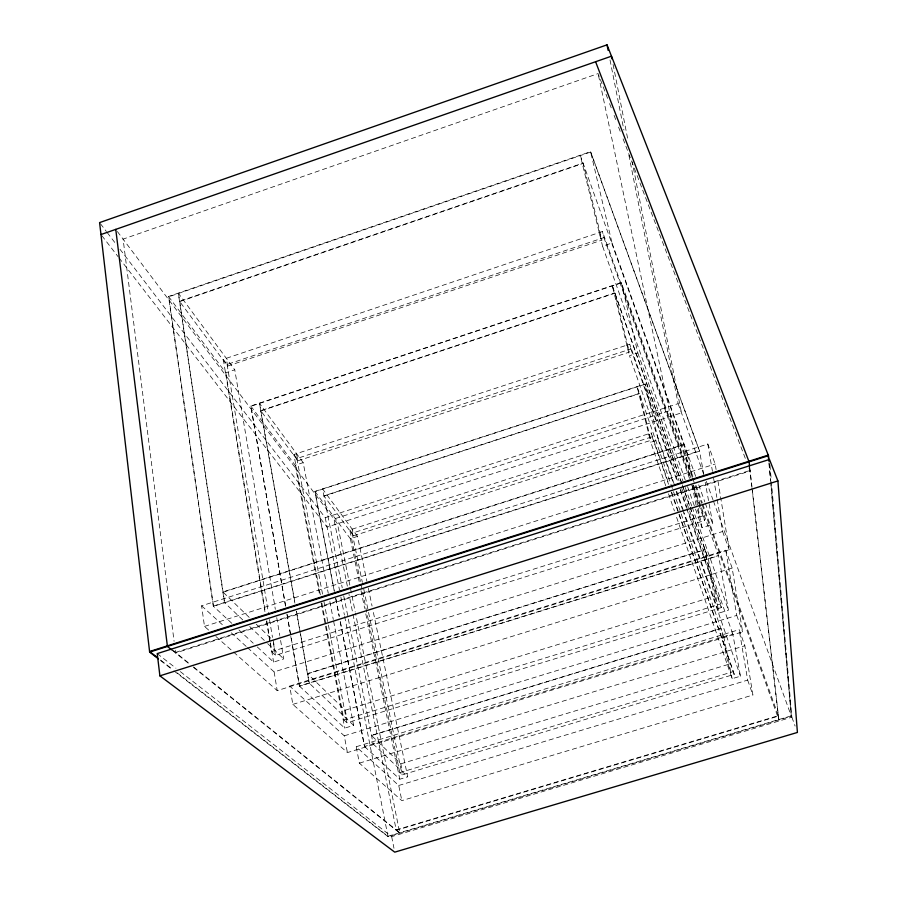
<?xml version="1.0" encoding="UTF-8"?>
<svg xmlns="http://www.w3.org/2000/svg" width="897" height="897" viewBox="0 0 897 897"><rect width="100%" height="100%" fill="white"/><g stroke="black" fill="none" stroke-linecap="round" stroke-linejoin="round"><path stroke-width="0.67" stroke-dasharray="4.49 3.36" d="M231.83 623.337L213.251 606.092L168.535 296.481L590.585 151.671L699.492 450.843L703.73 474.165M179.725 301.583L583.128 163.433M264.907 611.642L223.286 359.327L602.436 231.504L689.984 477.552M223.286 359.327L227.087 364.462L603.905 237.604L602.436 231.504M227.603 366.077L601.909 240.116L583.05 163.075L179.501 301.28L227.603 366.077L226.313 358.307M168.535 296.481L225.82 372.793L234.767 369.788L275.334 609.343M685.241 480.074L602.582 246.182L612.034 242.997L590.585 151.671M285.504 606.047L250.768 406.027L621.329 282.622L690.869 477.966M621.397 282.891L250.936 406.251L285.683 606.226M260.87 410.893L614.905 293.196M320.33 594.801L293.868 454.521L629.716 344.213L678.166 482.642M293.868 454.521L296.84 458.535L630.86 348.955L629.716 344.213M297.916 460.8L629.335 352.129L614.837 292.927L260.691 410.658L297.916 460.8L296.548 453.635M250.768 406.027L295.214 465.24L303.175 462.628L328.268 593.321M674.051 483.718L629.492 355.717L637.845 352.97L621.329 282.622M334.346 591.515L314.869 491.421L645.134 383.994L679.029 480.725M645.19 384.208L315.004 491.601L334.211 590.304M324.052 496.019L639.483 393.604M119.951 249.231L325.241 517.681L678.143 403.65L628.27 152.075M671.707 492.285L734.239 674.342L402.148 774.873L399.782 772.642L349.785 529.936L651.2 432.982L668.983 484.38M349.785 529.936L352.173 533.166L652.119 436.772L651.2 432.982M353.575 535.789L650.919 440.304L639.438 393.391L323.918 495.839L353.575 535.789L352.196 529.163M314.869 491.421L350.357 538.693L357.522 536.384L366.929 581.469M665.765 485.849L650.762 442.266L658.252 439.855L645.134 383.994M223.106 592.177L683.895 444.699M208.653 630.075L204.494 626.409L201.612 605.8L707.823 444.026L715.189 464.007L716.098 469.546M213.251 606.092L699.492 450.843M204.494 626.409L715.189 464.007M175.498 652.411L749.926 470.454M270.143 643.362L271.511 651.626L703.551 515.708L692.787 485.445M271.511 651.626L275.469 655.371L704.493 520.552L703.551 515.708M257.293 646.961L273.585 662.087L283.732 658.914L279.999 636.881M695.511 509.148L702.048 527.649L712.835 524.263L705.21 482.283M247.572 647.69L274.134 671.898L722.59 531.506L717.051 498.698M307.593 673.804L705.053 549.738M289.731 686.104L725.751 550.22L732.176 568.081L742.593 631.847L347.408 752.583L292.837 704.392L289.731 686.104L344.269 735.82L347.408 752.583M233.579 652.085L277.207 690.612L729.194 549.76L717.678 479.222M290.774 636.388L299.396 686.048L718.519 555.512L728.454 610.162L719.069 613.055L684.164 512.759M292.837 704.392L732.176 568.081M345.255 710.189L714.427 596.236L705.008 549.513L307.424 673.636L345.255 710.189L346.937 719.024M321.877 603.053L343.932 719.955L720.627 603.939L687.394 509.014M343.932 719.955L346.937 722.791L721.334 607.594L720.627 603.939M299.396 686.048L344.717 728.117L353.62 725.381L333.549 620.825M344.269 735.82L736.751 615.398L725.751 550.22M371.504 735.54L720.93 628.528M356.232 746.73L739.162 629.649L744.858 645.762L752.897 695.018L401.845 800.64L359.372 763.145L356.232 746.73L398.739 785.48L401.845 800.64M340.21 621.688L364.496 746.472L732.782 633.921L740.462 676.181L732.154 678.693L676.226 516.235M359.372 763.145L744.858 645.762M400.802 763.84L728.173 664.475L720.896 628.36L371.369 735.405L400.802 763.84L402.461 771.835M399.782 772.642L733.69 671.494M364.496 746.472L399.782 779.224L407.709 776.824L373.208 611.53M398.739 785.48L747.672 680.094L739.162 629.649M396.182 829.904L778.327 715.694M173.917 670.878L388.02 836.643L791.356 716.232L770.792 482.149M180.342 671.64L391.664 836.621L791.872 717.174L771.409 481.745M160.675 660.629L172.818 670.025M160.608 660.057L172.751 669.465M177.169 672.885L387.941 836.251L791.21 715.84L770.702 483.001M157.233 653.599L175.947 668.198M172.516 650.527L189.245 663.971M193.606 667.469L399.782 833.134L355.447 613.01M172.437 649.955L189.166 663.41M193.528 666.919L399.703 832.73M215.919 636.5L232.547 651.166M201.612 605.8L223.061 625.344M231.235 632.789L246.552 646.759M238.961 629.952L253.212 643.183M242.773 619.95L224.441 602.515L178.29 293.128L234.767 369.788M249.702 626.543L266.902 642.902M267.71 643.676L283.732 658.914M353.62 725.381L309.095 683.032L296.346 611.339M373.04 743.86L407.709 776.824M249.198 617.394L222.871 591.953L683.828 444.407L690.466 477.316M256.228 624.189L273.293 640.671L274.942 650.549M101.843 235.653L118.112 256.71M118.976 257.82L327.102 527.088L681.473 412.855L632.206 161.819M100.442 223.712L106.384 231.482M107.225 232.592L115.713 243.681M117.384 231.549L337.474 523.747L355.167 611.642M303.175 462.628L259.356 403.168L294.878 603.064M357.522 536.384L322.55 488.921L342.228 587.77M607.594 98.39L598.108 73.588L123.091 239.118L174.085 641.321M609.59 103.615L612.09 110.14M614.086 115.365L616.587 121.891M618.582 127.116L621.083 133.642M623.079 138.867L745.429 458.703M748.928 467.842L750.139 471.003L175.565 652.982L175.139 649.641M791.872 717.174L795.101 726.077M678.143 403.65L703.898 474.76M706.287 481.353L712.969 499.797M713.44 501.109L791.356 716.232M722.59 531.506L729.194 549.76M612.034 242.997L695.881 476.946M698.707 484.829L704.829 501.916M705.3 503.228L712.835 524.263M687.573 454.97L580.236 155.226L602.582 246.182M692.865 476.453L669.386 410.736L333.908 519.027L347.352 586.133M696.15 485.658L702.261 502.746M702.732 504.058L778.473 716.098L396.272 830.308L349 594.352M692.215 477.002L670.586 416.365L598.209 74.059M692.686 478.314L701.633 503.363M702.093 504.686L778.91 719.943L752.123 488.192M693.639 485.647L718.564 555.725L299.576 686.216L290.953 636.567M603.905 237.604L689.524 478.449M691.867 485.019L698.415 503.452M698.875 504.764L704.493 520.552M736.751 615.398L742.593 631.847M599.241 232.581L601.909 240.116M697.339 509.619L699.907 516.863M687.573 486.679L695.052 507.825M637.845 352.97L682.92 480.915M685.241 487.508L691.755 505.975M692.215 507.287L728.454 610.162M681.821 483.517L612.27 285.638L629.492 355.717M682.281 484.84L708.249 558.719L719.069 613.055M612.337 285.908L682.337 485.064M682.796 486.387L689.748 506.166M690.208 507.489L708.282 558.932M681.765 488.461L689.232 509.81M689.647 510.942L732.804 634.089M747.672 680.094L752.897 695.018M680.475 489.235L686.934 507.691M630.86 348.955L677.482 482.227M680.251 490.143L686.25 507.298M686.71 508.621L721.334 607.594M626.891 345.132L629.335 352.129M714.427 596.236L717.454 604.914M676.809 491.646L683.705 511.436M658.252 439.855L673.412 483.427M676.159 491.343L682.135 508.509M682.595 509.832L740.462 676.181M723.812 636.836L637.083 386.618L650.762 442.266M652.119 436.772L668.545 484.29M671.281 492.206L734.239 674.342M648.677 433.8L650.919 440.304M728.173 664.475L730.887 672.346M668.489 493.776L674.409 510.942M368.364 588.297L372.064 606.058M352.173 533.166L362.343 582.321M363.756 589.15L368.263 611.003M368.555 612.371L402.148 774.873M350.357 538.693L359.338 582.422M361.02 590.618L364.675 608.39M365.797 613.851L399.782 779.224M692.103 485.468L696.487 507.209M610.016 59.976L623.92 130.087M687.517 454.678L692.215 478.28M693.583 485.131L702.048 527.649M723.778 636.668L732.154 678.693M391.664 836.621L393.974 848.27M343.719 595.832L348.204 617.91M348.339 619.132L373.174 743.983M613.088 64.416L628.169 141.233M325.241 517.681L339.537 590.293M340.894 597.167L344.403 615.028M344.672 616.407L388.02 836.643M335.814 598.534L339.279 616.351M340.355 621.834L364.631 746.596M335.68 598.377L339.144 616.205M329.849 601.573L333.28 619.457M296.84 458.535L322.673 594.789M323.974 601.674L328.156 623.695M328.414 625.074L346.937 722.791M295.214 465.24L319.837 595.989M321.137 602.874L325.286 624.895M325.544 626.263L344.717 728.117M259.536 403.392L295.057 603.255M296.526 611.519L309.263 683.2M287.118 614.501L290.718 635.188M286.939 614.322L290.538 635.009M707.823 444.026L712.442 471.362M713.586 478.191L716.826 497.33M276.736 617.607L279.763 635.502M227.087 364.462L268.36 612.629M269.504 619.524L272.486 637.442M273.406 642.958L275.469 655.371M225.82 372.793L265.4 612.494M266.768 620.758L270.176 641.422M270.401 642.801L273.585 662.087M266.499 621.296L269.919 641.983M274.134 671.898L277.207 690.612M178.503 293.431L224.676 602.739M749.623 467.83L751.764 486.264M751.921 487.654L778.775 719.551M749.679 467.068L751.966 486.813M769.077 462.639L770.669 480.758M768.976 463.491L770.579 481.611M769.951 465.027L771.285 480.355M590.674 152.03L168.759 296.772L213.497 606.316L699.548 451.146L590.674 152.03"/><path stroke-width="1.35" d="M768.953 461.249L768.46 455.676L607.022 44.85L99.589 222.602L149.642 652.085L158.477 658.914M100.98 234.543L611.474 56.186L612.012 58.933M149.642 652.085L768.46 455.676M159.89 675.845L777.901 480.927L769.469 459.455L157.233 653.599L159.89 675.845L394.736 852.15L797.411 732.445L777.901 480.927M157.3 657.49L149.575 651.502L768.247 455.127L768.617 459.309M171.787 649.944L167.425 646.434L115.758 229.385M595.597 61.736L749.073 461.832L749.556 465.992M607.022 44.85L608.11 50.344"/></g></svg>
